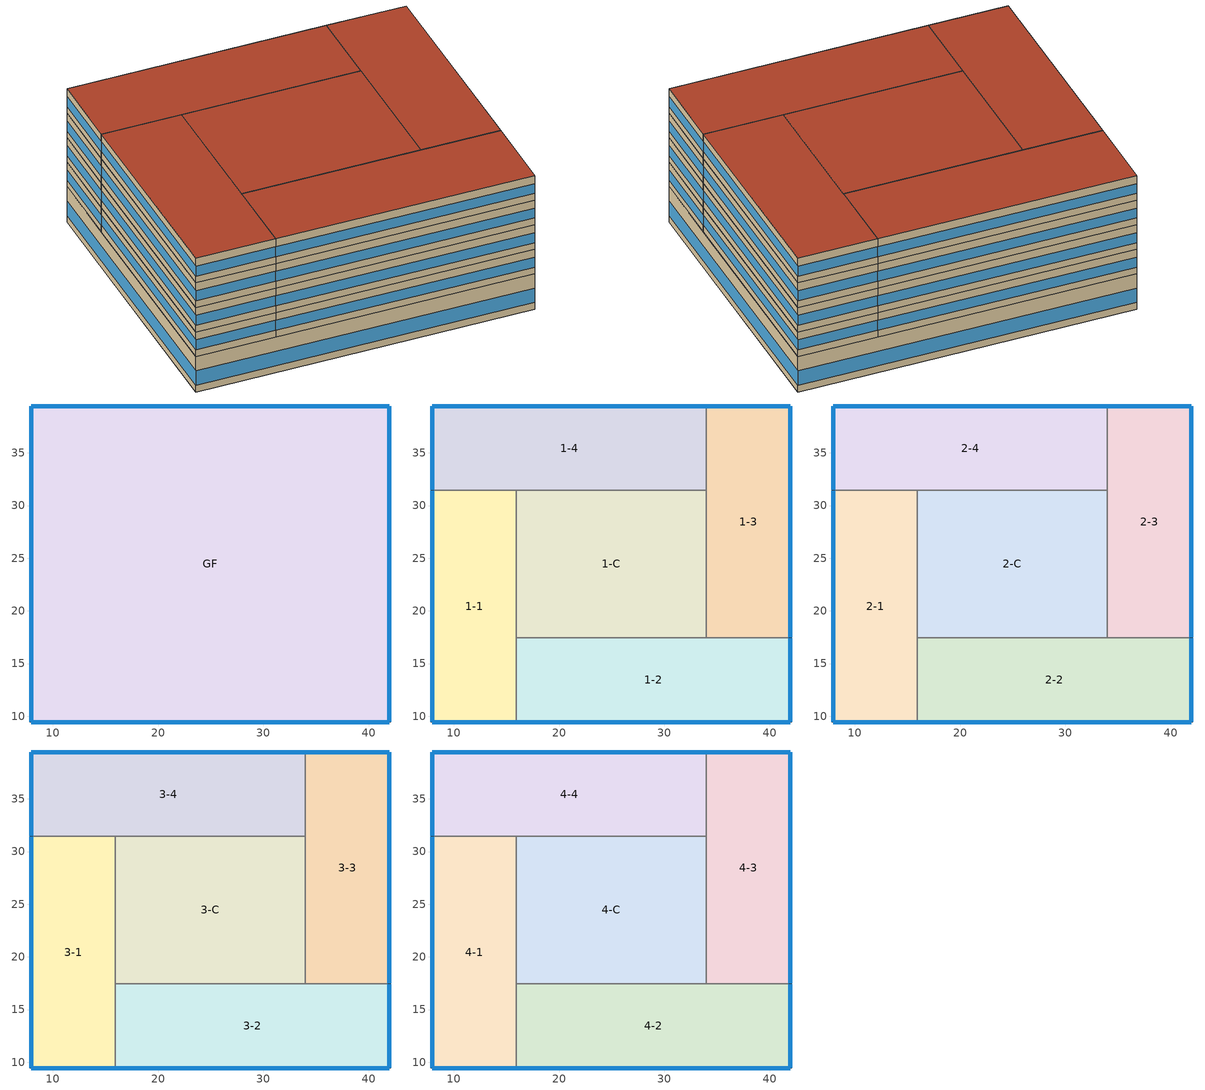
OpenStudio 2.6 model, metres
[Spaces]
GF
 floor ground: 41.95,39.45 41.95,9.45 7.95,9.45 7.95,39.45 z0
 wall outside: 7.95,39.45 7.95,9.45 41.95,9.45 41.95,39.45 7.95,39.45 z0:3.96
 window: 41.92,39.45 7.97,39.45 / 41.95,9.48 41.95,39.43 / 7.95,39.43 7.95,9.48 / 7.97,9.45 41.92,9.45 z0.76:2.35
 roof outside: 41.95,9.45 41.95,39.45 7.95,39.45 7.95,9.45 z3.96
1-1
 floor ground: 15.95,31.45 15.95,9.45 7.95,9.45 7.95,31.45 z3.96
 wall outside: 7.95,31.45 7.95,9.45 15.95,9.45 z3.96:6.71
 wall to 1-C: 15.95,17.45 15.95,31.45 z3.96:6.71
 wall to 1-2: 15.95,9.45 15.95,17.45 z3.96:6.71
 wall to 1-4: 15.95,31.45 7.95,31.45 z3.96:6.71
 window: 7.97,9.45 15.92,9.45 z4.72:5.83; 7.95,31.43 7.95,9.48 z4.72:5.82
1-2
 floor ground: 41.95,17.45 41.95,9.45 15.95,9.45 15.95,17.45 z3.96
 wall outside: 15.95,9.45 41.95,9.45 41.95,17.45 z3.96:6.71
 wall to 1-C: 33.95,17.45 15.95,17.45 z3.96:6.71
 wall to 1-3: 41.95,17.45 33.95,17.45 z3.96:6.71
 window: 15.97,9.45 41.92,9.45 z4.72:5.82; 41.95,9.48 41.95,17.43 z4.72:5.83
1-C
 floor ground: 33.95,31.45 33.95,17.45 15.95,17.45 15.95,31.45 z3.96
 wall to 1-4: 33.95,31.45 15.95,31.45 z3.96:6.71
 wall to 1-3: 33.95,17.45 33.95,31.45 z3.96:6.71
1-3
 floor ground: 41.95,39.45 41.95,17.45 33.95,17.45 33.95,39.45 z3.96
 wall outside: 41.95,17.45 41.95,39.45 33.95,39.45 z3.96:6.71
 wall to 1-4: 33.95,39.45 33.95,31.45 z3.96:6.71
 window: 41.92,39.45 33.97,39.45 z4.72:5.83; 41.95,17.48 41.95,39.43 z4.72:5.82
1-4
 floor ground: 33.95,39.45 33.95,31.45 7.95,31.45 7.95,39.45 z3.96
 wall outside: 33.95,39.45 7.95,39.45 7.95,31.45 z3.96:6.71
 window: 33.92,39.45 7.97,39.45 z4.72:5.82; 7.95,39.43 7.95,31.48 z4.72:5.83
2-1
 floor to 1-1: 15.95,31.45 15.95,9.45 7.95,9.45 7.95,31.45 z6.71
 wall outside: 7.95,31.45 7.95,9.45 15.95,9.45 z6.71:9.45
 wall to 2-C: 15.95,17.45 15.95,31.45 z6.71:9.45
 wall to 2-2: 15.95,9.45 15.95,17.45 z6.71:9.45
 wall to 2-4: 15.95,31.45 7.95,31.45 z6.71:9.45
 window: 7.97,9.45 15.92,9.45 / 7.95,31.43 7.95,9.48 z7.47:8.57
2-2
 floor to 1-2: 41.95,17.45 41.95,9.45 15.95,9.45 15.95,17.45 z6.71
 wall outside: 15.95,9.45 41.95,9.45 41.95,17.45 z6.71:9.45
 wall to 2-C: 33.95,17.45 15.95,17.45 z6.71:9.45
 wall to 2-3: 41.95,17.45 33.95,17.45 z6.71:9.45
 window: 41.95,9.48 41.95,17.43 / 15.97,9.45 41.92,9.45 z7.47:8.57
2-C
 floor to 1-C: 33.95,31.45 33.95,17.45 15.95,17.45 15.95,31.45 z6.71
 wall to 2-4: 33.95,31.45 15.95,31.45 z6.71:9.45
 wall to 2-3: 33.95,17.45 33.95,31.45 z6.71:9.45
2-3
 floor to 1-3: 41.95,39.45 41.95,17.45 33.95,17.45 33.95,39.45 z6.71
 wall outside: 41.95,17.45 41.95,39.45 33.95,39.45 z6.71:9.45
 wall to 2-4: 33.95,39.45 33.95,31.45 z6.71:9.45
 window: 41.92,39.45 33.97,39.45 / 41.95,17.48 41.95,39.43 z7.47:8.57
2-4
 floor to 1-4: 33.95,39.45 33.95,31.45 7.95,31.45 7.95,39.45 z6.71
 wall outside: 33.95,39.45 7.95,39.45 7.95,31.45 z6.71:9.45
 window: 7.95,39.43 7.95,31.48 / 33.92,39.45 7.97,39.45 z7.47:8.57
3-1
 floor to 2-1: 15.95,31.45 15.95,9.45 7.95,9.45 7.95,31.45 z9.45
 wall outside: 7.95,31.45 7.95,9.45 15.95,9.45 z9.45:12.19
 wall to 3-C: 15.95,17.45 15.95,31.45 z9.45:12.19
 wall to 3-2: 15.95,9.45 15.95,17.45 z9.45:12.19
 wall to 3-4: 15.95,31.45 7.95,31.45 z9.45:12.19
 window: 7.97,9.45 15.92,9.45 / 7.95,31.43 7.95,9.48 z10.21:11.31
3-2
 floor to 2-2: 41.95,17.45 41.95,9.45 15.95,9.45 15.95,17.45 z9.45
 wall outside: 15.95,9.45 41.95,9.45 41.95,17.45 z9.45:12.19
 wall to 3-C: 33.95,17.45 15.95,17.45 z9.45:12.19
 wall to 3-3: 41.95,17.45 33.95,17.45 z9.45:12.19
 window: 41.95,9.48 41.95,17.43 / 15.97,9.45 41.92,9.45 z10.21:11.31
3-C
 floor to 2-C: 33.95,31.45 33.95,17.45 15.95,17.45 15.95,31.45 z9.45
 wall to 3-4: 33.95,31.45 15.95,31.45 z9.45:12.19
 wall to 3-3: 33.95,17.45 33.95,31.45 z9.45:12.19
3-3
 floor to 2-3: 41.95,39.45 41.95,17.45 33.95,17.45 33.95,39.45 z9.45
 wall outside: 41.95,17.45 41.95,39.45 33.95,39.45 z9.45:12.19
 wall to 3-4: 33.95,39.45 33.95,31.45 z9.45:12.19
 window: 41.95,17.48 41.95,39.43 / 41.92,39.45 33.97,39.45 z10.21:11.31
3-4
 floor to 2-4: 33.95,39.45 33.95,31.45 7.95,31.45 7.95,39.45 z9.45
 wall outside: 33.95,39.45 7.95,39.45 7.95,31.45 z9.45:12.19
 window: 33.92,39.45 7.97,39.45 / 7.95,39.43 7.95,31.48 z10.21:11.31
4-1
 floor to 3-1: 15.95,31.45 15.95,9.45 7.95,9.45 7.95,31.45 z12.19
 wall outside: 7.95,31.45 7.95,9.45 15.95,9.45 z12.19:14.94
 wall to 4-C: 15.95,17.45 15.95,31.45 z12.19:14.94
 wall to 4-2: 15.95,9.45 15.95,17.45 z12.19:14.94
 wall to 4-4: 15.95,31.45 7.95,31.45 z12.19:14.94
 window: 7.95,31.43 7.95,9.48 z12.95:14.05; 7.97,9.45 15.92,9.45 z12.95:14.06
 roof outside: 15.95,9.45 15.95,31.45 7.95,31.45 7.95,9.45 z14.94
4-2
 floor to 3-2: 41.95,17.45 41.95,9.45 15.95,9.45 15.95,17.45 z12.19
 wall outside: 15.95,9.45 41.95,9.45 41.95,17.45 z12.19:14.94
 wall to 4-C: 33.95,17.45 15.95,17.45 z12.19:14.94
 wall to 4-3: 41.95,17.45 33.95,17.45 z12.19:14.94
 window: 15.97,9.45 41.92,9.45 z12.95:14.05; 41.95,9.48 41.95,17.43 z12.95:14.06
 roof outside: 41.95,9.45 41.95,17.45 15.95,17.45 15.95,9.45 z14.94
4-C
 floor to 3-C: 33.95,31.45 33.95,17.45 15.95,17.45 15.95,31.45 z12.19
 wall to 4-4: 33.95,31.45 15.95,31.45 z12.19:14.94
 wall to 4-3: 33.95,17.45 33.95,31.45 z12.19:14.94
 roof outside: 33.95,17.45 33.95,31.45 15.95,31.45 15.95,17.45 z14.94
4-3
 floor to 3-3: 41.95,39.45 41.95,17.45 33.95,17.45 33.95,39.45 z12.19
 wall outside: 41.95,17.45 41.95,39.45 33.95,39.45 z12.19:14.94
 wall to 4-4: 33.95,39.45 33.95,31.45 z12.19:14.94
 window: 41.92,39.45 33.97,39.45 z12.95:14.06; 41.95,17.48 41.95,39.43 z12.95:14.05
 roof outside: 41.95,17.45 41.95,39.45 33.95,39.45 33.95,17.45 z14.94
4-4
 floor to 3-4: 33.95,39.45 33.95,31.45 7.95,31.45 7.95,39.45 z12.19
 wall outside: 33.95,39.45 7.95,39.45 7.95,31.45 z12.19:14.94
 window: 7.95,39.43 7.95,31.48 z12.95:14.06; 33.92,39.45 7.97,39.45 z12.95:14.05
 roof outside: 33.95,31.45 33.95,39.45 7.95,39.45 7.95,31.45 z14.94
[Building]
Building 1: North Axis {deg}=-0; Space Type=189.1-2009 - Office - OpenOffice - CZ4-8; Default Construction Set=189.1-2009 - CZ5 - Office
[Site]
Piacenza: Latitude {deg}=44.92; Longitude {deg}=9.73; Time Zone {hr}=1; Elevation {m}=134
[ClimateZones]
Climate Zone Institution Name 1=ASHRAE; Climate Zone Document Name 1=ANSI/ASHRAE Standard 169; Climate Zone Document Year 1=2006; Climate Zone Institution Name 2=CEC; Climate Zone Document Name 2=California Climate Zone Descriptions; Climate Zone Document Year 2=1995
[SizingPeriod:DesignDay] Barometric Pressure {Pa}=99726; Sky Clearness=0; Rain Indicator=0; Snow Indicator=0; Day of Month=21; Daylight Saving Time Indicator=0; Dry-Bulb Temperature Range Modifier Type=DefaultMultipliers
Name | Maximum Dry-Bulb Temperature {C} | Daily Dry-Bulb Temperature Range {deltaC} | Humidity Indicating Conditions at Maximum Dry-Bulb | Wind Speed {m/s} | Wind Direction {deg} | Month | Day Type | Humidity Indicating Type | Solar Model Indicator | ASHRAE Taub | ASHRAE Taud
Piacenza Ann Clg .4% Condns Enth=>MDB | 30.3 | 11.9 | 74900 | 2.3 | 90 | 8 | SummerDesignDay | Enthalpy | ASHRAETau | 0.48 | 1.935
Piacenza Ann Clg .4% Condns DP=>MDB | 27.4 | 11.9 | 23 | 2.3 | 90 | 8 | SummerDesignDay | Dewpoint | ASHRAETau | 0.48 | 1.935
Piacenza Ann Clg .4% Condns WB=>MDB | 30.1 | 11.9 | 24.6 | 2.3 | 90 | 8 | SummerDesignDay | Wetbulb | ASHRAETau | 0.48 | 1.935
Piacenza Ann Clg .4% Condns DB=>MWB | 33.1 | 11.9 | 22.7 | 2.3 | 90 | 8 | SummerDesignDay | Wetbulb | ASHRAETau | 0.48 | 1.935
Piacenza Ann Htg Wind 99.6% Condns WS=>MCDB | 5.8 | 0 | 5.8 | 8.9 | 250 | 1 | WinterDesignDay | Wetbulb | ASHRAEClearSky
Piacenza Ann Hum_n 99.6% Condns DP=>MCDB | 3.5 | 0 | -11.3 | 2 | 250 | 1 | WinterDesignDay | Dewpoint | ASHRAEClearSky
Piacenza Ann Htg 99.6% Condns DB | -6.1 | 0 | -6.1 | 2 | 250 | 1 | WinterDesignDay | Wetbulb | ASHRAEClearSky
[DefaultConstructionSet] Interior Partition Construction=Interior Partition
Name | Default Exterior Surface Constructions | Default Interior Surface Constructions | Default Ground Contact Surface Constructions | Default Exterior SubSurface Constructions | Default Interior SubSurface Constructions
189.1-2009 - CZ5 - Office | Default Surface Constructions 13 | Default Surface Constructions 14 | Default Surface Constructions 15 | Default Sub Surface Constructions 9 | Default Sub Surface Constructions 10
Medium T.R. external wall | Default Surface Constructions 1 | Default Surface Constructions 2 | Default Surface Constructions 3 | Default Sub Surface Constructions 1 | Default Sub Surface Constructions 2
High T.R. external wall | Default Surface Constructions 28 | Default Surface Constructions 29 | Default Surface Constructions 30 | Default Sub Surface Constructions 19 | Default Sub Surface Constructions 20
[DefaultSurfaceConstructions]
Name | Floor Construction | Wall Construction | Roof Ceiling Construction
Default Surface Constructions 1 | ExtSlabCarpet 4in ClimateZone 1-8 | Medium T.R. external wall | ASHRAE 189.1-2009 ExtRoof IEAD ClimateZone 1
Default Surface Constructions 2; Default Surface Constructions 14; Default Surface Constructions 29 | Interior Floor | Interior Wall | Interior Ceiling
Default Surface Constructions 3; Default Surface Constructions 15; Default Surface Constructions 30 | ExtSlabCarpet 4in ClimateZone 1-8 | ExtSlabCarpet 4in ClimateZone 1-8 | ExtSlabCarpet 4in ClimateZone 1-8
Default Surface Constructions 13 | ExtSlabCarpet 4in ClimateZone 1-8 | ASHRAE 189.1-2009 ExtWall Mass ClimateZone 5 | ASHRAE 189.1-2009 ExtRoof IEAD ClimateZone 2-5
Default Surface Constructions 28 | ExtSlabCarpet 4in ClimateZone 1-8 | High T.R. external wall | ASHRAE 189.1-2009 ExtRoof IEAD ClimateZone 1
[Construction]
ExtSlabCarpet 4in ClimateZone 1-8: MAT-CC05 4 HW CONCRETE, CP02 CARPET PAD
ASHRAE 189.1-2009 ExtRoof IEAD ClimateZone 1: Roof Membrane, Roof Insulation [18], Metal Decking
Interior Floor: F16 Acoustic tile, F05 Ceiling air space resistance, M11 100mm lightweight concrete
Interior Wall: G01a 19mm gypsum board, F04 Wall air space resistance, G01a 19mm gypsum board
Interior Ceiling: M11 100mm lightweight concrete, F05 Ceiling air space resistance, F16 Acoustic tile
ASHRAE 189.1-2009 ExtWindow ClimateZone 1: Theoretical Glass [167]
Exterior Door: F08 Metal surface, I01 25mm insulation board
Interior Window: Clear 3mm
Interior Door; Interior Partition: G05 25mm wood
ASHRAE 189.1-2009 ExtRoof IEAD ClimateZone 2-5: Roof Membrane, Roof Insulation [21], Metal Decking
ASHRAE 189.1-2009 ExtWindow ClimateZone 4-5: Theoretical Glass [207]
ASHRAE 189.1-2009 ExtWall Mass ClimateZone 5: 1IN Stucco, 8IN Concrete HW, Wall Insulation [40], Gypsum 13mm
Medium T.R. external wall: Stucco 25mm, Concrete 25cm, Wall Insulation 10cm, Gypsum 13mm
High T.R. external wall: Stucco 25mm, Concrete 25cm, Wall Insulation 20cm, Inner Insulation 5cm, Gypsum 13mm
[Material] Thermal Absorptance=0.9
Name | Roughness | Thickness {m} | Conductivity {W/m-K} | Density {kg/m3} | Specific Heat {J/kg-K} | Solar Absorptance | Visible Absorptance
MAT-CC05 4 HW CONCRETE | Rough | 0.1016 | 1.311 | 2240 | 836.8 | 0.85 | 0.85
1IN Stucco | Smooth | 0.0253 | 0.6918 | 1858 | 837 | 0.92 | 0.92
8IN Concrete HW | MediumRough | 0.2033 | 1.7296 | 2243 | 837 | 0.65 | 0.65
Gypsum 13mm | Smooth | 0.013 | 0.16 | 784.9 | 830 | 0.4 | 0.4
Roof Membrane | VeryRough | 0.0095 | 0.16 | 1121.29 | 1460 | 0.7 | 0.7
Roof Insulation [18] | MediumRough | 0.1693 | 0.049 | 265 | 836.8 | 0.7 | 0.7
Metal Decking | MediumSmooth | 0.0015 | 45.006 | 7680 | 418.4 | 0.6 | 0.6
F16 Acoustic tile | MediumSmooth | 0.0191 | 0.06 | 368 | 590 | 0.3 | 0.3
M11 100mm lightweight concrete | MediumRough | 0.1016 | 0.53 | 1280 | 840 | 0.5 | 0.5
G01a 19mm gypsum board | MediumSmooth | 0.019 | 0.16 | 800 | 1090 | 0.4 | 0.4
F08 Metal surface | Smooth | 0.0008 | 45.28 | 7824 | 500 | 0.7 | 0.7
I01 25mm insulation board | MediumRough | 0.0254 | 0.03 | 43 | 1210 | 0.6 | 0.6
G05 25mm wood | MediumSmooth | 0.0254 | 0.15 | 608 | 1630 | 0.5 | 0.5
Roof Insulation [21] | MediumRough | 0.2105 | 0.049 | 265 | 836.8 | 0.7 | 0.7
Wall Insulation [40] | MediumRough | 0.0794 | 0.0432 | 91 | 837 | 0.5 | 0.5
Wall Insulation 10cm | MediumRough | 0.1 | 0.0432 | 91 | 837 | 0.5 | 0.5
Stucco 25mm | Smooth | 0.025 | 0.6918 | 1858 | 837 | 0.92 | 0.92
Concrete 25cm | MediumRough | 0.25 | 1.7296 | 2243 | 837 | 0.65 | 0.65
Wall Insulation 20cm | MediumRough | 0.2 | 0.0432 | 91 | 837 | 0.5 | 0.5
Inner Insulation 5cm | MediumRough | 0.05 | 0.0432 | 91 | 837 | 0.5 | 0.5
[Material:NoMass]
CP02 CARPET PAD: Roughness=Smooth; Thermal Resistance {m2-K/W}=0.1; Thermal Absorptance=0.9; Solar Absorptance=0.8; Visible Absorptance=0.8
[Material:AirGap]
Name | Thermal Resistance {m2-K/W}
F05 Ceiling air space resistance | 0.18
F04 Wall air space resistance | 0.15
[DefaultSubSurfaceConstructions]
Name | Fixed Window Construction | Operable Window Construction | Door Construction | Tubular Daylight Dome Construction | Tubular Daylight Diffuser Construction
Default Sub Surface Constructions 1; Default Sub Surface Constructions 19 | ASHRAE 189.1-2009 ExtWindow ClimateZone 1 | ASHRAE 189.1-2009 ExtWindow ClimateZone 1 | Exterior Door | Interior Window | Interior Window
Default Sub Surface Constructions 2; Default Sub Surface Constructions 10; Default Sub Surface Constructions 20 | Interior Window | Interior Window | Interior Door
Default Sub Surface Constructions 9 | ASHRAE 189.1-2009 ExtWindow ClimateZone 4-5 | ASHRAE 189.1-2009 ExtWindow ClimateZone 4-5 | Exterior Door | Interior Window | Interior Window
[WindowMaterial:Glazing] Optical Data Type=SpectralAverage; Thickness {m}=0.003; Back Side Solar Reflectance at Normal Incidence=0; Back Side Visible Reflectance at Normal Incidence=0; Infrared Transmittance at Normal Incidence=0; Dirt Correction Factor for Solar and Visible Transmittance=1; Solar Diffusing=No
Name | Solar Transmittance at Normal Incidence | Front Side Solar Reflectance at Normal Incidence | Visible Transmittance at Normal Incidence | Front Side Visible Reflectance at Normal Incidence | Front Side Infrared Hemispherical Emissivity | Back Side Infrared Hemispherical Emissivity | Conductivity {W/m-K}
Theoretical Glass [167] | 0.2374 | 0.7126 | 0.2512 | 0.6988 | 0.985 | 0.985 | 2.1073
Clear 3mm | 0.837 | 0.075 | 0.898 | 0.081 | 0.84 | 0.84 | 0.9
Theoretical Glass [207] | 0.3311 | 0.6189 | 0.44 | 0.51 | 0.9 | 0.9 | 0.0133
[WindowMaterial:Blind]
Window Material Blind 1: Slat Width {m}=0.025; Slat Separation {m}=0.01875; Front Side Slat Beam Solar Reflectance=0.5; Back Side Slat Beam Solar Reflectance=0.5; Front Side Slat Diffuse Solar Reflectance=0.5; Back Side Slat Diffuse Solar Reflectance=0.5; Slat Beam Visible Transmittance=0
[SpaceType] Standards Building Type=Office
Name | Default Construction Set | Default Schedule Set | Design Specification Outdoor Air Object | Standards Space Type
189.1-2009 - Office - Corridor - CZ1-3 | Medium T.R. external wall | 189.1-2009 - Office - Corridor - CZ1-3 Schedule Set | 189.1-2009 - Office - Corridor - CZ1-3 Ventilation | Corridor
189.1-2009 - Office - OpenOffice - CZ1-3 | Medium T.R. external wall | 189.1-2009 - Office - OpenOffice - CZ1-3 Schedule Set | 189.1-2009 - Office - OpenOffice - CZ1-3 Ventilation | OpenOffice
189.1-2009 - Office - OpenOffice - CZ4-8 |  | 189.1-2009 - Office - OpenOffice - CZ4-8 Schedule Set | 189.1-2009 - Office - OpenOffice - CZ4-8 Ventilation | OpenOffice
[DefaultScheduleSet] Number of People Schedule=Office Work Occ; People Activity Level Schedule=Office Activity; Lighting Schedule=Office Bldg Light; Electric Equipment Schedule=Office Bldg Equip; Infiltration Schedule=Office Infil Quarter On
189.1-2009 - Office - Corridor - CZ1-3 Schedule Set; 189.1-2009 - Office - OpenOffice - CZ1-3 Schedule Set; 189.1-2009 - Office - OpenOffice - CZ4-8 Schedule Set
[Lights:Definition] Design Level Calculation Method=Watts/Area
Name | Watts per Space Floor Area {W/m2}
189.1-2009 - Office - Corridor - CZ1-3 Lights Definition | 4.84376
189.1-2009 - Office - OpenOffice - CZ1-3 Lights Definition; 189.1-2009 - Office - OpenOffice - CZ4-8 Lights Definition | 10.6563
[Lights]
Name | Lights Definition | Space or SpaceType
189.1-2009 - Office - Corridor - CZ1-3 Lights | 189.1-2009 - Office - Corridor - CZ1-3 Lights Definition | 189.1-2009 - Office - Corridor - CZ1-3
189.1-2009 - Office - OpenOffice - CZ1-3 Lights | 189.1-2009 - Office - OpenOffice - CZ1-3 Lights Definition | 189.1-2009 - Office - OpenOffice - CZ1-3
189.1-2009 - Office - OpenOffice - CZ4-8 Lights | 189.1-2009 - Office - OpenOffice - CZ4-8 Lights Definition | 189.1-2009 - Office - OpenOffice - CZ4-8
[DesignSpecification:OutdoorAir] Outdoor Air Method=Sum
Name | Outdoor Air Flow per Floor Area {m3/s-m2} | Outdoor Air Flow per Person {m3/s-person}
189.1-2009 - Office - Corridor - CZ1-3 Ventilation | 0.000254
189.1-2009 - Office - OpenOffice - CZ1-3 Ventilation; 189.1-2009 - Office - OpenOffice - CZ4-8 Ventilation |  | 0.00943895
[People:Definition] Number of People Calculation Method=People/Area; Fraction Radiant=0.3
Name | People per Space Floor Area {person/m2}
189.1-2009 - Office - Corridor - CZ1-3 People Definition | 0.0107639
189.1-2009 - Office - OpenOffice - CZ1-3 People Definition; 189.1-2009 - Office - OpenOffice - CZ4-8 People Definition | 0.0565105
[People]
Name | People Definition | Space or SpaceType
189.1-2009 - Office - Corridor - CZ1-3 People | 189.1-2009 - Office - Corridor - CZ1-3 People Definition | 189.1-2009 - Office - Corridor - CZ1-3
189.1-2009 - Office - OpenOffice - CZ1-3 People | 189.1-2009 - Office - OpenOffice - CZ1-3 People Definition | 189.1-2009 - Office - OpenOffice - CZ1-3
189.1-2009 - Office - OpenOffice - CZ4-8 People | 189.1-2009 - Office - OpenOffice - CZ4-8 People Definition | 189.1-2009 - Office - OpenOffice - CZ4-8
[SpaceInfiltration:DesignFlowRate] Design Flow Rate Calculation Method=Flow/ExteriorArea
Name | Space or SpaceType | Flow per Exterior Surface Area {m3/s-m2}
189.1-2009 - Office - Corridor - CZ1-3 Infiltration | 189.1-2009 - Office - Corridor - CZ1-3 | 0.00030226
189.1-2009 - Office - OpenOffice - CZ1-3 Infiltration | 189.1-2009 - Office - OpenOffice - CZ1-3 | 0.00030226
189.1-2009 - Office - OpenOffice - CZ4-8 Infiltration | 189.1-2009 - Office - OpenOffice - CZ4-8 | 0.000226568
[ElectricEquipment:Definition] Design Level Calculation Method=Watts/Area
Name | Watts per Space Floor Area {W/m2}
189.1-2009 - Office - Corridor - CZ1-3 Electric Equipment Definition | 1.72223
189.1-2009 - Office - OpenOffice - CZ1-3 Electric Equipment Definition; 189.1-2009 - Office - OpenOffice - CZ4-8 Electric Equipment Definition | 7.64238
[ElectricEquipment]
Name | Electric Equipment Definition | Space or SpaceType
189.1-2009 - Office - Corridor - CZ1-3 Electric Equipment | 189.1-2009 - Office - Corridor - CZ1-3 Electric Equipment Definition | 189.1-2009 - Office - Corridor - CZ1-3
189.1-2009 - Office - OpenOffice - CZ1-3 Electric Equipment | 189.1-2009 - Office - OpenOffice - CZ1-3 Electric Equipment Definition | 189.1-2009 - Office - OpenOffice - CZ1-3
189.1-2009 - Office - OpenOffice - CZ4-8 Electric Equipment | 189.1-2009 - Office - OpenOffice - CZ4-8 Electric Equipment Definition | 189.1-2009 - Office - OpenOffice - CZ4-8
[ThermostatSetpoint:DualSetpoint]
Thermal Zone 1 Thermostat: Heating Setpoint Temperature Schedule=Medium Office HtgSetp; Cooling Setpoint Temperature Schedule=Medium Office ClgSetp
[ShadingControl]
Shading Control 1: Shading Type=InteriorBlind; Shading Device Material=Window Material Blind 1
[BuildingStory]
Name | Nominal Z Coordinate {m} | Nominal Floor to Floor Height {m}
Building Story 1 | 0 | 3.9624
Building Story 2 | 0 | 2.7432
Building Story 3 | 2.7432 | 2.7432
Building Story 4 | 5.4864 | 2.7432
Building Story 5 | 8.2296 | 2.7432
[Space] Default Construction Set=High T.R. external wall; Thermal Zone=Thermal Zone 1
Name | Space Type | Building Story
GF | 189.1-2009 - Office - OpenOffice - CZ1-3 | Building Story 1
1-1; 1-2; 1-3; 1-4 | 189.1-2009 - Office - OpenOffice - CZ1-3 | Building Story 2
1-C | 189.1-2009 - Office - Corridor - CZ1-3 | Building Story 2
2-1; 2-2; 2-3; 2-4 | 189.1-2009 - Office - OpenOffice - CZ1-3 | Building Story 3
2-C | 189.1-2009 - Office - Corridor - CZ1-3 | Building Story 3
3-1; 3-2; 3-3; 3-4 | 189.1-2009 - Office - OpenOffice - CZ1-3 | Building Story 4
3-C | 189.1-2009 - Office - Corridor - CZ1-3 | Building Story 4
4-1; 4-2; 4-3; 4-4 | 189.1-2009 - Office - OpenOffice - CZ1-3 | Building Story 5
4-C | 189.1-2009 - Office - Corridor - CZ1-3 | Building Story 5
[ThermalZone]
Thermal Zone 1: Thermostat=Thermal Zone 1 Thermostat; Use Ideal Air Loads=Yes
[Sizing:Zone]
Thermal Zone 1: Zone Cooling Design Supply Air Temperature Input Method=SupplyAirTemperature; Zone Cooling Design Supply Air Temperature {C}=14; Zone Cooling Design Supply Air Temperature Difference {deltaC}=11.11; Zone Heating Design Supply Air Temperature Input Method=SupplyAirTemperature; Zone Heating Design Supply Air Temperature {C}=40; Zone Heating Design Supply Air Temperature Difference {deltaC}=11.11; Zone Cooling Design Supply Air Humidity Ratio {kg-H2O/kg-air}=0.0085; Zone Heating Design Supply Air Humidity Ratio {kg-H2O/kg-air}=0.008; Cooling Design Air Flow Method=DesignDay; Heating Design Air Flow Method=DesignDay; Account for Dedicated Outdoor Air System=No; Dedicated Outdoor Air System Control Strategy=NeutralSupplyAir; Dedicated Outdoor Air Low Setpoint Temperature for Design {C}=autosize; Dedicated Outdoor Air High Setpoint Temperature for Design {C}=autosize
[Schedule:Ruleset]
Name | Default Day Schedule | Summer Design Day Schedule | Winter Design Day Schedule
Office Bldg Light | Office Bldg Light Default Schedule | Office Bldg Light Summer Design Day | Office Bldg Light Winter Design Day
Office Activity | Office Activity Default Schedule | Office Activity Summer Design Day | Office Activity Winter Design Day
Office Infil Quarter On | Office Infil Quarter On Default Schedule | Office Infil Quarter On Summer Design Day | Office Infil Quarter On Winter Design Day
Office Bldg Equip | Office Bldg Equip Default Schedule | Office Bldg Equip Summer Design Day | Office Bldg Equip Winter Design Day
Medium Office HtgSetp | Medium Office HtgSetp Default Schedule | Medium Office HtgSetp Summer Design Day | Medium Office HtgSetp Winter Design Day
Medium Office ClgSetp | Medium Office ClgSetp Default Schedule | Medium Office ClgSetp Summer Design Day | Medium Office ClgSetp Winter Design Day
Office Work Occ | Office Bldg Occ Default Schedule | Office Bldg Occ Summer Design Day | Office Bldg Occ Winter Design Day
[Schedule:Day]
Office Bldg Light Default Schedule: 5, 0, 0.05, 7, 0, 0.1, 8, 0, 0.3, 17, 0, 0.9, 18, 0, 0.7, 20, 0, 0.5, 22, 0, 0.3, 23, 0, 0.1, 24, 0, 0.05
Office Bldg Light Summer Design Day; Office Infil Quarter On Rule 1 Day Schedule; Office Bldg Equip Summer Design Day: 24, 0, 1
Office Bldg Light Winter Design Day; Office Bldg Equip Winter Design Day; Office Bldg Occ Winter Design Day; Office Bldg Occ Rule 1 Day Schedule: 24, 0, 0
Office Bldg Light Rule 1 Day Schedule: 24, 0, 0.05
Office Bldg Light Rule 2 Day Schedule: 6, 0, 0.05, 8, 0, 0.1, 14, 0, 0.5, 17, 0, 0.15, 24, 0, 0.05
Office Activity Default Schedule; Office Activity Summer Design Day; Office Activity Winter Design Day: 24, 0, 132
Office Infil Quarter On Default Schedule; Office Infil Quarter On Summer Design Day: 6, 0, 1, 22, 0, 0.25, 24, 0, 1
Office Infil Quarter On Winter Design Day; Office Infil Quarter On Rule 2 Day Schedule: 6, 0, 1, 18, 0, 0.25, 24, 0, 1
Office Bldg Equip Default Schedule: 8, 0, 0.4, 12, 0, 0.9, 13, 0, 0.8, 17, 0, 0.9, 18, 0, 0.8, 20, 0, 0.6, 22, 0, 0.5, 24, 0, 0.4
Office Bldg Equip Rule 1 Day Schedule: 24, 0, 0.3
Office Bldg Equip Rule 2 Day Schedule: 6, 0, 0.3, 8, 0, 0.4, 14, 0, 0.5, 17, 0, 0.35, 24, 0, 0.3
Medium Office HtgSetp Default Schedule: 6, 0, 15.6, 22, 0, 21, 24, 0, 15.6
Medium Office HtgSetp Summer Design Day; Medium Office HtgSetp Rule 1 Day Schedule: 24, 0, 15.6
Medium Office HtgSetp Winter Design Day: 24, 0, 21
Medium Office HtgSetp Rule 2 Day Schedule: 6, 0, 15.6, 18, 0, 21, 24, 0, 15.6
Medium Office ClgSetp Default Schedule; Medium Office ClgSetp Summer Design Day: 6, 0, 26.7, 22, 0, 24, 24, 0, 26.7
Medium Office ClgSetp Winter Design Day; Medium Office ClgSetp Rule 1 Day Schedule: 24, 0, 26.7
Medium Office ClgSetp Rule 2 Day Schedule: 6, 0, 26.7, 18, 0, 24, 24, 0, 26.7
Office Bldg Occ Default Schedule: 6, 0, 0, 7, 0, 0.1, 8, 0, 0.2, 12, 0, 0.85, 13, 0, 0.5, 17, 0, 0.85, 18, 0, 0.7, 20, 0, 0.4, 22, 0, 0.1, 24, 0, 0.05
Office Bldg Occ Summer Design Day: 6, 0, 0, 22, 0, 1, 24, 0, 0.05
Office Bldg Occ Rule 2 Day Schedule: 6, 0, 0, 8, 0, 0.1, 14, 0, 0.4, 17, 0, 0.1, 24, 0, 0
[Schedule:Rule] Apply Monday=No; Apply Tuesday=No; Apply Wednesday=No; Apply Thursday=No; Apply Friday=No; Date Specification Type=DateRange; Start Month=1; Start Day=1; End Month=12; End Day=31
Name | Schedule Ruleset | Rule Order | Day Schedule | Apply Sunday | Apply Saturday
Office Bldg Light Rule 1 | Office Bldg Light | 0 | Office Bldg Light Rule 1 Day Schedule | Yes | No
Office Bldg Light Rule 2 | Office Bldg Light | 1 | Office Bldg Light Rule 2 Day Schedule | No | Yes
Office Infil Quarter On Rule 1 | Office Infil Quarter On | 0 | Office Infil Quarter On Rule 1 Day Schedule | Yes | No
Office Infil Quarter On Rule 2 | Office Infil Quarter On | 1 | Office Infil Quarter On Rule 2 Day Schedule | No | Yes
Office Bldg Equip Rule 1 | Office Bldg Equip | 0 | Office Bldg Equip Rule 1 Day Schedule | Yes | No
Office Bldg Equip Rule 2 | Office Bldg Equip | 1 | Office Bldg Equip Rule 2 Day Schedule | No | Yes
Medium Office HtgSetp Rule 1 | Medium Office HtgSetp | 0 | Medium Office HtgSetp Rule 1 Day Schedule | Yes | No
Medium Office HtgSetp Rule 2 | Medium Office HtgSetp | 1 | Medium Office HtgSetp Rule 2 Day Schedule | No | Yes
Medium Office ClgSetp Rule 1 | Medium Office ClgSetp | 0 | Medium Office ClgSetp Rule 1 Day Schedule | Yes | No
Medium Office ClgSetp Rule 2 | Medium Office ClgSetp | 1 | Medium Office ClgSetp Rule 2 Day Schedule | No | Yes
Office Work Occ Rule 1 | Office Work Occ | 0 | Office Bldg Occ Rule 1 Day Schedule | Yes | No
Office Work Occ Rule 2 | Office Work Occ | 1 | Office Bldg Occ Rule 2 Day Schedule | No | Yes
